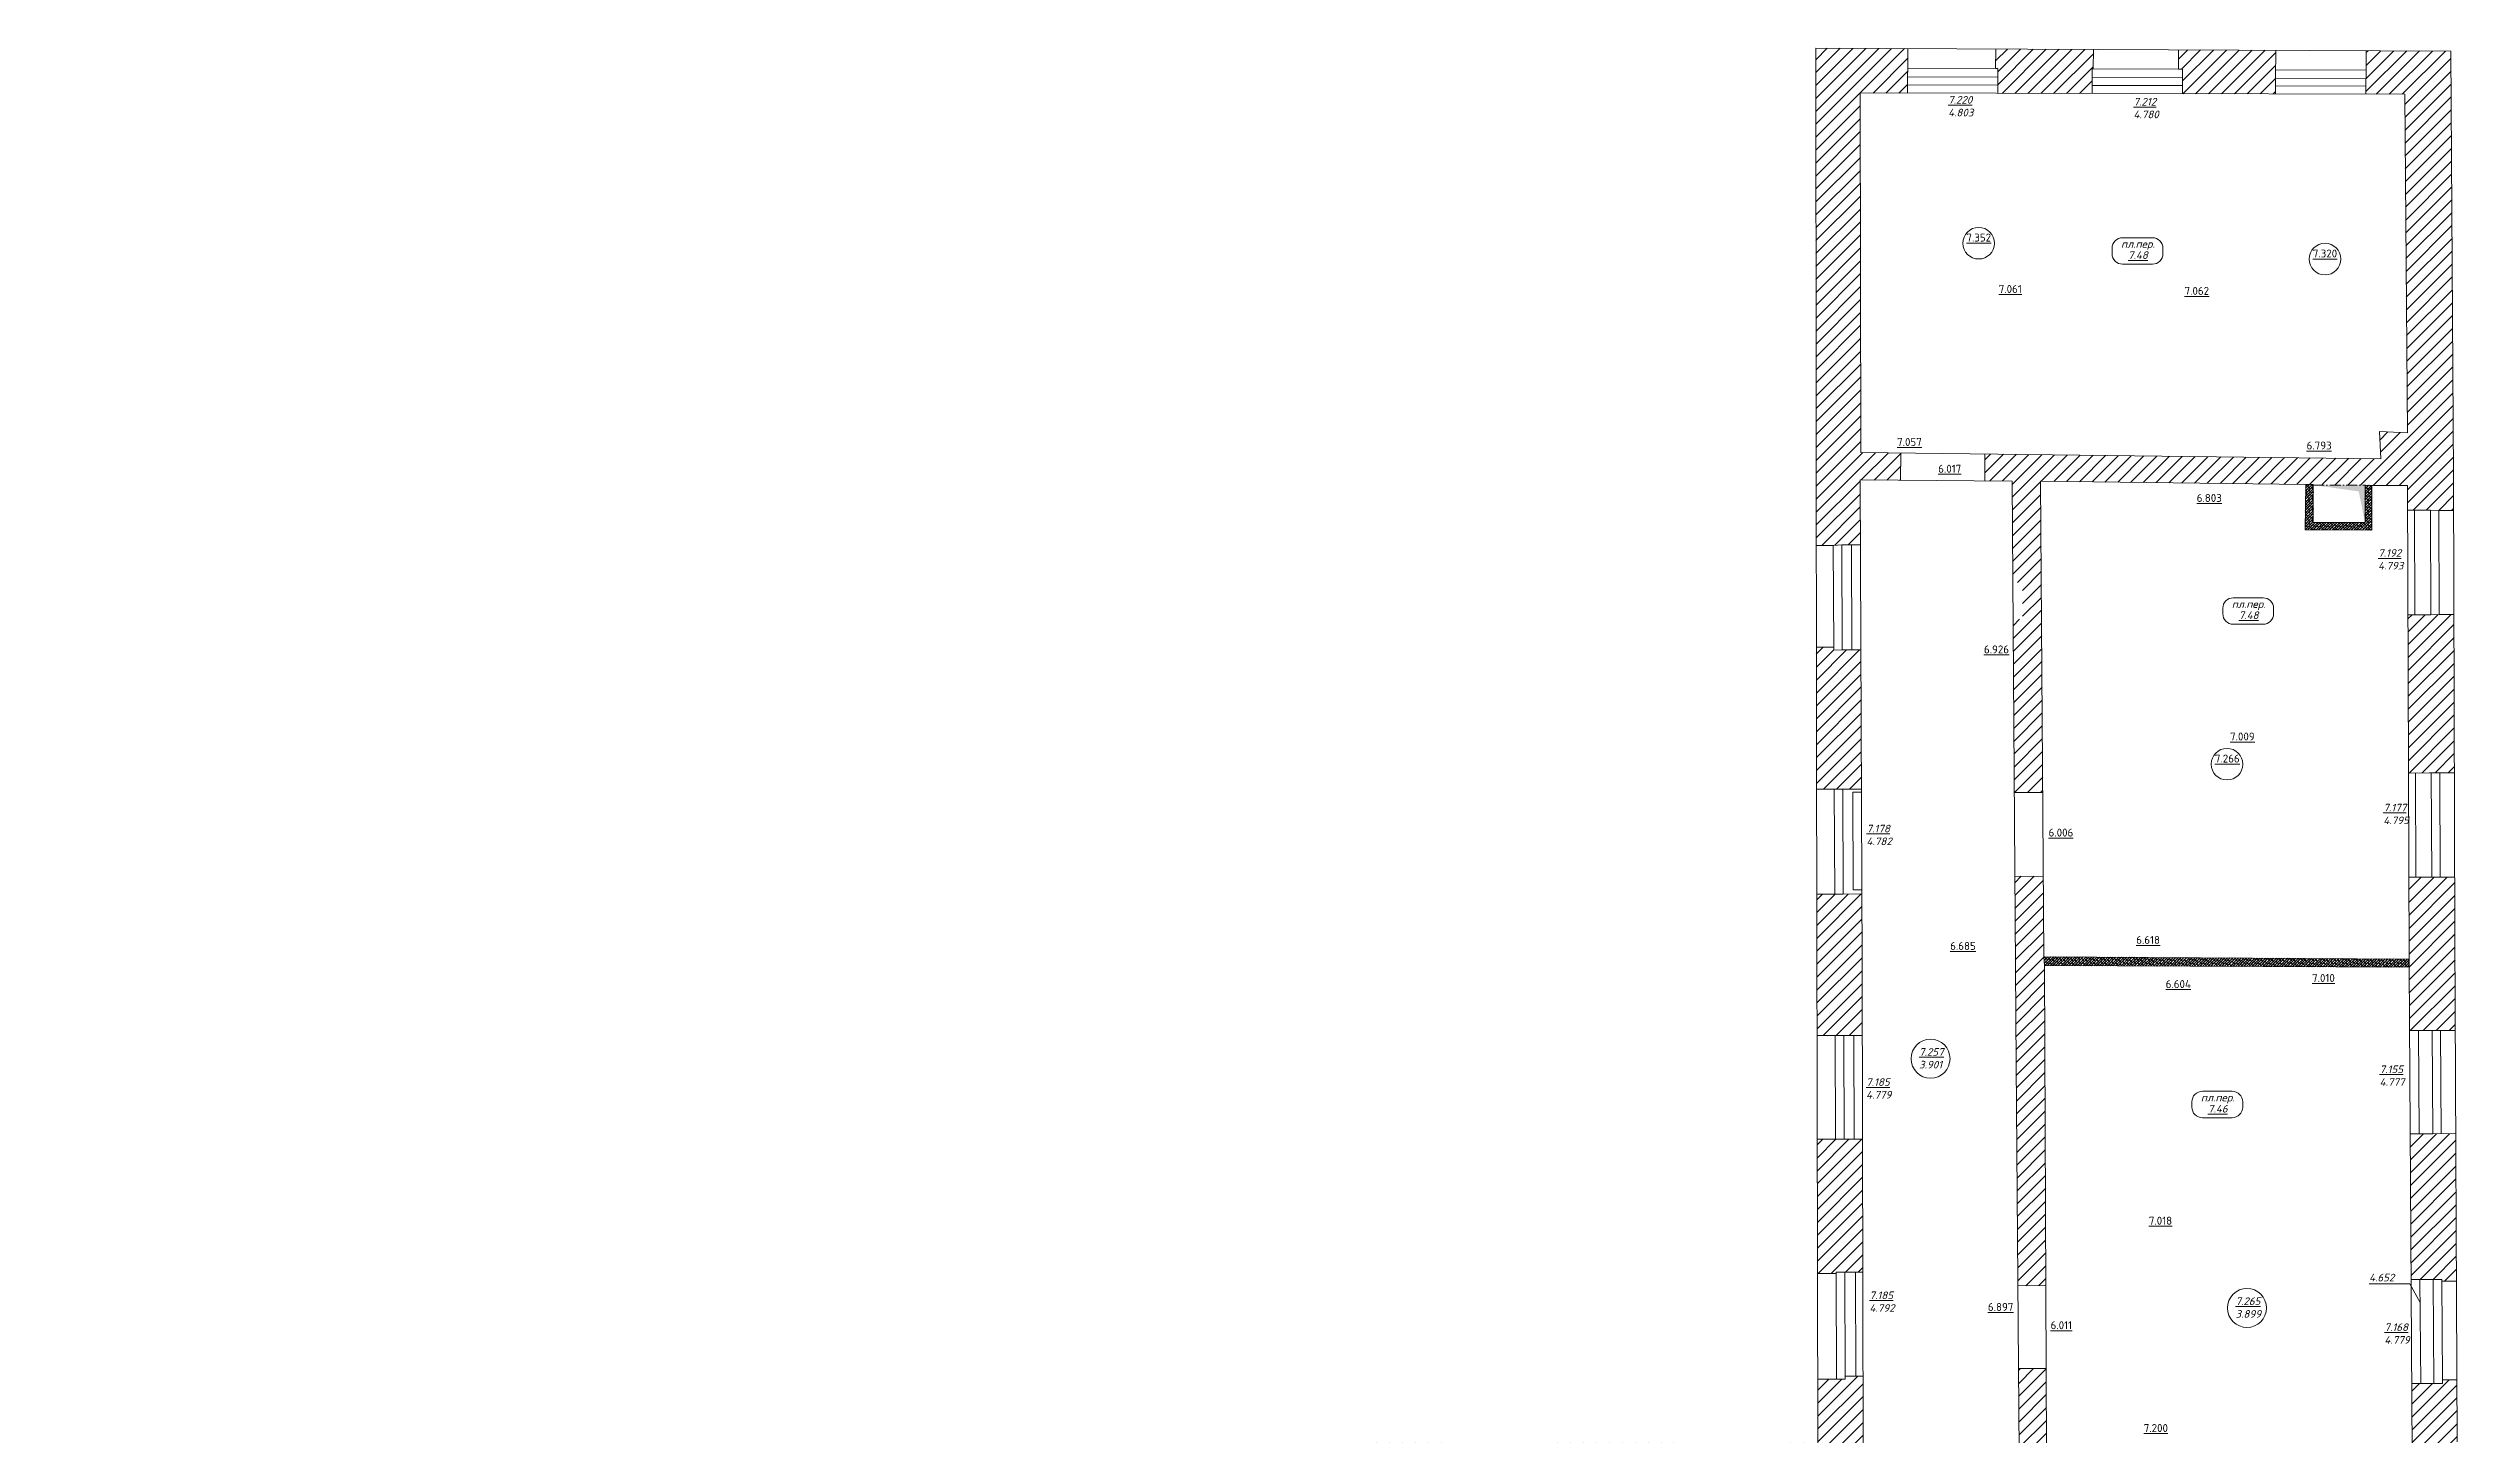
# Model space of a CAD drawing. Header units: millimetres. Extents: x 907727 to 970635, y 1625749 to 1672009.
# Drawn here: x 931089 to 970635, y 1649275 to 1672009 of the extents above; entities that cross this region are included whole.
import ezdxf

# ---------------------------------------------------------------- set-up
doc = ezdxf.new("R2010")
doc.units = ezdxf.units.MM
doc.linetypes.add('ACAD_ISO10W100', pattern=[18, 12, -3, 0, -3])
for name, color, linetype in [('Контур', 7, 'Continuous'), ('Отметки', 7, 'Continuous'), ('Рама', 121, 'Continuous'), ('Штриховка', 252, 'Continuous')]:
    doc.layers.add(name, color=color, linetype=linetype)
doc.styles.add('CIFRY', font='ROMANT.shx', dxfattribs={"oblique": 15, "height": 125})
doc.styles.add('ISOCPEUR', font='isocpeur.ttf', dxfattribs={"width": 0.95})
doc.dimstyles.new('GENPLAN_isoc', dxfattribs={"dimscale": 0.1, "dimtxt": 1.3, "dimasz": 0.3, "dimexe": 0.4, "dimexo": 0, "dimgap": 0.4, "dimtad": 1, "dimdec": 0, "dimlfac": 1000, "dimzin": 0, "dimtxsty": 'ISOCPEUR', "dimblk1": 'OBLIQUE', "dimblk2": 'OBLIQUE', "dimsah": 1, "dimcen": -1, "dimaunit": 1, "dimadec": 3, "dimazin": 0, "dimtfac": 0.75, "dimtdec": 0, "dimtix": 1, "dimtmove": 1, "dimatfit": 3, "dimldrblk": 'NONE', "dimfxl": 1, "dimtvp": 0.6, "dimarcsym": 0})

# ---------------------------------------------------------------- blocks, each defined once
blk = doc.blocks.new('_Oblique')
at = {"color": 0, "linetype": 'ByBlock', "lineweight": -2}
blk.add_line((-0.5, -0.5), (0.5, 0.5), dxfattribs=at)
blk = doc.blocks.new('2этаж')
at = {"lineweight": 5, "ltscale": 0.03, "true_color": 0xed1f24, "transparency": 33554610}
h = blk.add_hatch(dxfattribs=at)
h.set_pattern_fill('ANSI38', color=240, scale=10)
h.paths.add_polyline_path([(967153, 1663821), (967153, 1663198), (968002, 1663198), (968002, 1663812), (968115, 1663806), (968111, 1663074), (967018, 1663078), (967029, 1663823)])
h = blk.add_hatch(dxfattribs=at)
h.set_pattern_fill('ANSI38', color=240, scale=10)
h.paths.add_polyline_path([(962736, 1656078), (968725, 1656039), (968725, 1655907), (962746, 1655934)])
at = {"layer": 'Штриховка', "lineweight": 5, "ltscale": 0.03}
h = blk.add_hatch(dxfattribs=at)
h.set_pattern_fill('_USER', color=256, scale=150, angle=45, pattern_type=0)
h.set_pattern_definition([(45, (-1078.65, -1034.77), (-106.066017, 106.066017), [])])
h.paths.add_polyline_path([(939000, 1636113), (937333, 1636117), (932016, 1636128), (932016, 1635685), (932711, 1635683), (933075, 1635681), (938179, 1635670), (938322, 1635668), (938999, 1635668)])
h.paths.add_polyline_path([(938909, 1629794), (938319, 1629795), (938182, 1629787), (937526, 1629789), (937524, 1629024), (937930, 1629023), (937930, 1628898), (938463, 1628897), (938463, 1629021), (938907, 1629020)])
h.paths.add_polyline_path([(962746, 1655934), (962736, 1656078), (962727, 1657400), (962258, 1657396), (962279, 1654317), (962310, 1650683), (962768, 1650687)])
h.paths.add_polyline_path([(969476, 1656429), (969473, 1657383), (969095, 1657382), (969095, 1657382), (968721, 1657380), (968725, 1656039), (968725, 1655907), (968732, 1654867), (969102, 1654869), (969482, 1654871)])
h.paths.add_polyline_path([(962925, 1644401), (962492, 1644401), (962494, 1640015), (961958, 1640014), (961940, 1639565), (962746, 1639572), (962759, 1638395), (962918, 1638397), (962914, 1638830), (962914, 1638970), (963151, 1638972), (963144, 1639714), (962928, 1639714)])
h.paths.add_polyline_path([(969542, 1639412), (969161, 1639411), (968789, 1639410), (968790, 1638996), (968785, 1638863), (968789, 1638355), (969071, 1638357), (969211, 1638358), (969211, 1638328), (969546, 1638329)])
h.paths.add_polyline_path([(947564, 1636091), (940542, 1636109), (940541, 1635667), (941055, 1635667), (941055, 1635547), (941529, 1635549), (941529, 1635663), (946747, 1635653), (946887, 1635651), (947564, 1635650)])
h.paths.add_polyline_path([(947210, 1629457), (947210, 1629773), (946898, 1629774), (946758, 1629774), (946202, 1629776), (946201, 1629458), (946201, 1629318), (946169, 1629318), (946169, 1629009), (946464, 1629009), (946464, 1628873), (946984, 1628873), (946984, 1629009), (947245, 1629009), (947245, 1629317), (947209, 1629317)])
h.paths.add_polyline_path([(930488, 1636132), (923631, 1636147), (923630, 1635706), (928167, 1635695), (928302, 1635700), (929695, 1635700), (929728, 1635700), (929872, 1635690), (930487, 1635689)])
h.paths.add_polyline_path([(930294, 1629343), (930296, 1629483), (930297, 1629806), (929885, 1629807), (929739, 1629809), (929249, 1629809), (929249, 1629497), (929249, 1629357), (929228, 1629357), (929227, 1629035), (929495, 1629035), (929495, 1628916), (930010, 1628915), (930011, 1629034), (930293, 1629034)])
h.paths.add_polyline_path([(907548, 1639212), (907552, 1639366), (907552, 1639451), (907387, 1639450), (907387, 1639527), (907189, 1639526), (907189, 1639498), (907049, 1639497), (906797, 1639495), (906804, 1638462), (907047, 1638464), (907047, 1638523), (907187, 1638523), (907548, 1638523)])
h.paths.add_polyline_path([(913886, 1644389), (913458, 1644385), (913487, 1639389), (913513, 1639235), (913510, 1638733), (913645, 1638732), (913647, 1639280), (913933, 1639278), (913923, 1639546), (913926, 1639707)])
h.paths.add_polyline_path([(907413, 1656864), (907401, 1657063), (907401, 1657115), (907148, 1657115), (907008, 1657115), (907008, 1657146), (906680, 1657147), (906679, 1655622), (906675, 1654748), (906972, 1654746), (906972, 1654796), (907112, 1654796), (907406, 1654795)])
h.paths.add_polyline_path([(913863, 1661214), (913418, 1661212), (913427, 1657156), (913428, 1656073), (913433, 1650726), (913896, 1650726), (913893, 1655295)])
h.paths.add_polyline_path([(963254, 1633674), (962794, 1633671), (962504, 1633669), (962511, 1632683), (962807, 1632685), (962947, 1632686), (962947, 1632652), (963260, 1632654)], flags=17)
h.paths.add_polyline_path([(963264, 1631863), (962953, 1631861), (962953, 1631852), (962813, 1631851), (962517, 1631849), (962525, 1630819), (962830, 1630821), (962830, 1630845), (962970, 1630846), (963269, 1630847)], flags=17)
h.paths.add_polyline_path([(963274, 1630029), (962976, 1630028), (962836, 1630026), (962530, 1630024), (962538, 1629003), (962820, 1629005), (963279, 1629008)], flags=17)
h.paths.add_polyline_path([(955669, 1635373), (955671, 1635716), (955675, 1636073), (955224, 1636072), (949100, 1636088), (949099, 1635648), (954090, 1635641), (955251, 1635641), (955248, 1635165), (955266, 1629753), (954618, 1629754), (954617, 1629468), (954617, 1629328), (954596, 1629328), (954596, 1629015), (954858, 1629015), (954858, 1628881), (954983, 1628883), (954999, 1627917), (954867, 1627915), (954876, 1627392), (955008, 1627394), (955015, 1627021), (956954, 1627008), (956953, 1626902), (957097, 1626901), (957097, 1627007), (961181, 1626978), (961181, 1626903), (961316, 1626902), (961316, 1626978), (963291, 1626964), (963289, 1627331), (963433, 1627332), (963430, 1627874), (963286, 1627873), (963284, 1628198), (962966, 1628197), (962966, 1628175), (962826, 1628174), (962544, 1628172), (962547, 1627710), (955724, 1627758)])
h.paths.add_polyline_path([(952808, 1629473), (952809, 1629759), (951798, 1629762), (951797, 1629480), (951808, 1629308), (951808, 1629013), (952827, 1629013), (952826, 1629333), (952808, 1629333)], flags=17)
h.paths.add_polyline_path([(950023, 1629766), (949010, 1629769), (949009, 1629452), (949009, 1629312), (948983, 1629312), (948983, 1629011), (950022, 1629011), (950022, 1629452)])
h.paths.add_polyline_path([(944379, 1629780), (943353, 1629783), (943353, 1629462), (943352, 1629322), (943332, 1629007), (943435, 1629006), (944420, 1629007), (944420, 1629322), (944378, 1629322), (944378, 1629462)])
h.paths.add_polyline_path([(941567, 1629787), (940344, 1629790), (940342, 1629016), (941566, 1629012), (941567, 1629326), (941566, 1629326), (941566, 1629466)])
h.paths.add_polyline_path([(936156, 1629792), (934900, 1629795), (934899, 1629487), (934895, 1629347), (934895, 1629030), (935901, 1629029), (936154, 1629028)])
h.paths.add_polyline_path([(933109, 1629491), (933110, 1629799), (932082, 1629802), (932081, 1629479), (932087, 1629339), (932087, 1629032), (933100, 1629031), (933100, 1629351)])
h.paths.add_polyline_path([(927447, 1629357), (927444, 1629497), (927444, 1629808), (926406, 1629808), (926406, 1629496), (926403, 1629356), (926403, 1629038), (927012, 1629037), (927447, 1629037)])
h.paths.add_polyline_path([(924619, 1629807), (923625, 1629807), (923625, 1629524), (923625, 1629384), (923602, 1629384), (923601, 1629041), (924629, 1629040), (924630, 1629355), (924619, 1629355), (924619, 1629495)])
h.paths.add_polyline_path([(921615, 1629044), (921831, 1629043), (921831, 1629384), (921820, 1629384), (921820, 1629524), (921820, 1629806), (921335, 1629806), (921302, 1635712), (922104, 1635710), (922105, 1636150), (921302, 1636152), (921302, 1636268), (920872, 1636266), (920884, 1634582), (920888, 1634240), (920875, 1627864), (920336, 1627863), (920336, 1627716), (918545, 1627714), (918545, 1627861), (914019, 1627856), (914013, 1628264), (913879, 1628262), (913690, 1628284), (913550, 1628281), (913549, 1628330), (913244, 1628327), (913247, 1628019), (913128, 1628017), (913133, 1627507), (913252, 1627508), (913255, 1627132), (915275, 1627133), (915276, 1627019), (915409, 1627019), (915409, 1627133), (919471, 1627134), (919471, 1627015), (919606, 1627015), (919606, 1627134), (921601, 1627134), (921604, 1627502), (921728, 1627501), (921732, 1628011), (921608, 1628012)])
h.paths.add_polyline_path([(913985, 1630101), (913817, 1630099), (913816, 1630167), (913675, 1630165), (913535, 1630163), (913535, 1630182), (913226, 1630179), (913236, 1629133), (913537, 1629136), (913536, 1629179), (913676, 1629181), (913865, 1629184), (913865, 1629207), (913999, 1629209)], flags=17)
h.paths.add_polyline_path([(913957, 1632014), (913649, 1632009), (913509, 1632005), (913209, 1632002), (913218, 1630988), (913523, 1630991), (913522, 1631022), (913662, 1631024), (913804, 1631026), (913803, 1631035), (913971, 1631037)], flags=17)
h.paths.add_polyline_path([(913930, 1633799), (913790, 1633797), (913630, 1633829), (913490, 1633827), (913490, 1633832), (913191, 1633829), (913201, 1632806), (913497, 1632809), (913496, 1632833), (913636, 1632836), (913770, 1632838), (913769, 1632899), (913943, 1632902)], flags=17)
h.paths.add_polyline_path([(913920, 1635955), (913925, 1636385), (913636, 1636381), (913640, 1637365), (913504, 1637365), (913499, 1636088), (907546, 1636163), (907546, 1636712), (907186, 1636712), (907046, 1636712), (907046, 1636739), (906814, 1636738), (906822, 1635415), (907208, 1635412), (907207, 1635294), (907707, 1635290), (907708, 1635407), (913044, 1635359), (913049, 1634887), (913181, 1634888), (913184, 1634635), (913478, 1634638), (913478, 1634653), (913618, 1634655), (913777, 1634658), (913776, 1634726), (913916, 1634728), (913909, 1635194)])
h.paths.add_polyline_path([(907542, 1641286), (907380, 1641285), (907380, 1641344), (907162, 1641343), (907162, 1641339), (907022, 1641338), (906786, 1641337), (906792, 1640326), (907045, 1640328), (907185, 1640337), (907382, 1640338), (907382, 1640479), (907547, 1640480)])
h.paths.add_polyline_path([(907533, 1643106), (907372, 1643106), (907372, 1643191), (907162, 1643190), (907022, 1643196), (906777, 1643195), (906778, 1642648), (906781, 1642152), (907018, 1642153), (907018, 1642175), (907158, 1642176), (907375, 1642177), (907375, 1642289), (907537, 1642290)])
h.paths.add_polyline_path([(907523, 1645043), (907135, 1645041), (906995, 1645040), (906995, 1645095), (906774, 1645094), (906776, 1644013), (907018, 1644014), (907158, 1644014), (907368, 1644015), (907367, 1644140), (907527, 1644141)])
h.paths.add_polyline_path([(907419, 1661187), (907140, 1661187), (907000, 1661187), (907000, 1661215), (906684, 1661215), (906682, 1658788), (907008, 1658787), (907008, 1658876), (907148, 1658876), (907417, 1658876), (907419, 1659103)])
h.paths.add_polyline_path([(907398, 1652687), (907399, 1653061), (907106, 1653062), (906966, 1653063), (906966, 1653096), (906669, 1653097), (906660, 1650795), (906969, 1650794), (906969, 1650834), (907109, 1650834), (907250, 1650833), (907250, 1650844), (907392, 1650844)])
h.paths.add_polyline_path([(914136, 1647991), (913898, 1647993), (913897, 1649397), (913434, 1649397), (913435, 1647998), (910417, 1648009), (910032, 1648008), (907382, 1648006), (907386, 1649069), (907245, 1649069), (907103, 1649106), (906963, 1649106), (906964, 1649154), (906653, 1649155), (906648, 1647974), (906770, 1647973), (906772, 1646816), (906986, 1646817), (906985, 1646858), (907125, 1646859), (907513, 1646861), (907510, 1647405), (913343, 1647396), (913343, 1647394), (913439, 1647394), (913439, 1647110), (913304, 1647110), (913304, 1647054), (913442, 1647054), (913450, 1645741), (913875, 1645743), (913861, 1647403), (914132, 1647402)])
h.paths.add_polyline_path([(917863, 1648112), (917285, 1648113), (917279, 1649108), (916983, 1649106), (916983, 1649083), (916843, 1649083), (916557, 1649082), (916560, 1647976), (916172, 1647978), (916170, 1647395), (916454, 1647394), (916482, 1642520), (916486, 1641793), (916499, 1639726), (916500, 1639563), (917936, 1639573), (917935, 1639725), (917413, 1639721), (917411, 1639999), (916933, 1639996), (916930, 1640512), (916926, 1641076), (916885, 1647386), (917837, 1647386), (917837, 1647668), (917837, 1647808), (917862, 1647808)])
h.paths.add_polyline_path([(917255, 1653126), (916954, 1653124), (916954, 1653100), (916814, 1653099), (916544, 1653098), (916547, 1652478), (916552, 1650858), (916838, 1650859), (916978, 1650859), (916978, 1650808), (917269, 1650809)])
h.paths.add_polyline_path([(917237, 1657130), (916934, 1657129), (916934, 1657105), (916794, 1657104), (916522, 1657103), (916534, 1654847), (916805, 1654848), (916945, 1654849), (916945, 1654802), (917245, 1654804), (917239, 1655802)])
h.paths.add_polyline_path([(921524, 1647815), (921567, 1647814), (921567, 1648107), (919533, 1648109), (919532, 1647808), (919580, 1647808), (919580, 1647668), (919580, 1647385), (920507, 1647385), (920521, 1640019), (920098, 1640016), (920100, 1639739), (919639, 1639736), (919640, 1639584), (920859, 1639593), (920859, 1639456), (921268, 1639456), (921269, 1639585), (921451, 1639585), (921452, 1640022), (920956, 1640022), (920957, 1641132), (922552, 1641132), (922559, 1640020), (922247, 1640021), (922246, 1639585), (922829, 1639586), (922829, 1640053), (922565, 1640053), (922556, 1641136), (920956, 1641137), (920954, 1642800), (920953, 1642977), (920954, 1644346), (920953, 1644717), (920941, 1647364), (921523, 1647363), (921524, 1647675)])
h.paths.add_polyline_path([(924626, 1648102), (923290, 1648104), (923289, 1647811), (923331, 1647811), (923330, 1647671), (923330, 1647360), (923893, 1647359), (923887, 1644733), (923892, 1644531), (923893, 1641956), (924054, 1641956), (924054, 1641850), (924243, 1641850), (924383, 1641850), (924383, 1641797), (924659, 1641799)])
h.paths.add_polyline_path([(927419, 1640493), (927456, 1640493), (927456, 1640788), (924664, 1640788), (924663, 1641040), (924383, 1641039), (924383, 1640991), (924243, 1640991), (924054, 1640991), (924054, 1640940), (923893, 1640940), (923893, 1640058), (923675, 1640057), (923675, 1639586), (924365, 1639586), (924365, 1640046), (927419, 1640046), (927419, 1640353)])
h.paths.add_polyline_path([(930293, 1640788), (929210, 1640788), (929210, 1640493), (929225, 1640353), (929225, 1640046), (930216, 1640046), (930216, 1640348), (930216, 1640488), (930293, 1640488)])
h.paths.add_polyline_path([(933045, 1640471), (933070, 1640470), (933070, 1640788), (931974, 1640788), (931974, 1640488), (932035, 1640488), (932035, 1640348), (932035, 1640046), (932567, 1640046), (933044, 1640044), (933045, 1640331)])
h.paths.add_polyline_path([(935864, 1640479), (935864, 1640788), (934807, 1640788), (934807, 1640464), (934851, 1640464), (934851, 1640324), (934850, 1640038), (935856, 1640035), (935857, 1640339)])
h.paths.add_polyline_path([(938704, 1640785), (937992, 1640788), (937617, 1640788), (937617, 1640473), (937659, 1640473), (937659, 1640333), (937658, 1640028), (938672, 1640025), (938673, 1640345), (938673, 1640485), (938703, 1640485)])
h.paths.add_polyline_path([(941487, 1640473), (941513, 1640473), (941514, 1640775), (940433, 1640779), (940432, 1640479), (940478, 1640479), (940478, 1640339), (940477, 1640019), (940930, 1640017), (941487, 1640017), (941487, 1640333)])
h.paths.add_polyline_path([(944298, 1640765), (943277, 1640768), (943276, 1640473), (943282, 1640473), (943282, 1640333), (943282, 1640016), (944285, 1640015), (944285, 1640328), (944285, 1640468), (944297, 1640468)])
h.paths.add_polyline_path([(947104, 1640471), (947125, 1640471), (947126, 1640754), (946057, 1640758), (946056, 1640467), (946085, 1640467), (946085, 1640327), (946085, 1640015), (947104, 1640014), (947104, 1640331)])
h.paths.add_polyline_path([(952444, 1640939), (952118, 1640934), (951978, 1640932), (951977, 1640984), (951693, 1640981), (951696, 1640737), (948874, 1640748), (948873, 1640470), (948894, 1640470), (948894, 1640330), (948894, 1640013), (951684, 1640012), (951679, 1639485), (952770, 1639493), (952772, 1639944), (952459, 1639945)])
h.paths.add_polyline_path([(952403, 1643564), (952427, 1643742), (952420, 1645745), (952275, 1645744), (952271, 1646958), (952415, 1646958), (952413, 1647335), (952959, 1647339), (952956, 1647652), (952955, 1647792), (952992, 1647792), (952992, 1648103), (951620, 1648104), (951685, 1641788), (951964, 1641791), (951964, 1641796), (952104, 1641798), (952430, 1641803)])
h.paths.add_polyline_path([(960222, 1647947), (959775, 1647947), (959772, 1649203), (959476, 1649202), (959476, 1649152), (959336, 1649151), (959029, 1649151), (959031, 1648099), (958549, 1648100), (958549, 1647796), (958616, 1647795), (958615, 1647655), (958614, 1647361), (959456, 1647357), (959446, 1641238), (959445, 1640721), (959444, 1640266), (959326, 1640266), (959341, 1639981), (959054, 1639980), (959056, 1639707), (958311, 1639703), (958312, 1639537), (960250, 1639552), (960245, 1639984), (959870, 1639983), (959879, 1641708), (959885, 1643020), (959908, 1647374), (960222, 1647371)])
h.paths.add_polyline_path([(969512, 1648123), (969508, 1649142), (969273, 1649141), (969273, 1649082), (969133, 1649081), (968770, 1649078), (968777, 1647947), (962780, 1647965), (962774, 1649329), (962321, 1649325), (962333, 1647948), (962234, 1647948), (962234, 1647357), (962490, 1647355), (962491, 1645773), (962924, 1645773), (962923, 1647206), (962921, 1647206), (962921, 1647362), (963262, 1647362), (963262, 1647362), (967057, 1647345), (968764, 1647346), (968768, 1646772), (968768, 1646737), (969151, 1646738), (969517, 1646739)])
h.paths.add_polyline_path([(959761, 1653086), (959020, 1653084), (959025, 1650885), (959332, 1650886), (959331, 1650906), (959471, 1650906), (959767, 1650907)])
h.paths.add_polyline_path([(959749, 1657107), (959446, 1657106), (959011, 1657105), (959016, 1654784), (959757, 1654786), (959754, 1655954)])
h.paths.add_polyline_path([(959733, 1661109), (959429, 1661108), (959289, 1661107), (959289, 1661151), (959004, 1661151), (959006, 1659479), (959007, 1658823), (959439, 1658824), (959742, 1658825)])
h.paths.add_polyline_path([(959724, 1670240), (960497, 1670238), (960498, 1670506), (960502, 1670646), (960503, 1670967), (958995, 1670974), (959003, 1662822), (959282, 1662822), (959422, 1662832), (959726, 1662833), (959721, 1663895), (960385, 1663891), (960388, 1664337), (959735, 1664345)])
h.paths.add_polyline_path([(963547, 1670954), (961946, 1670961), (961944, 1670642), (961980, 1670642), (961980, 1670502), (961979, 1670234), (963527, 1670231), (963528, 1670497), (963528, 1670637), (963546, 1670637)])
h.paths.add_polyline_path([(966537, 1670940), (964945, 1670947), (964944, 1670633), (965010, 1670633), (965010, 1670493), (965009, 1670227), (966535, 1670224), (966535, 1670477)])
h.paths.add_polyline_path([(969410, 1670927), (968021, 1670933), (968019, 1670614), (968019, 1670474), (968017, 1670220), (968653, 1670219), (968696, 1664667), (968237, 1664689), (968261, 1664242), (961770, 1664320), (961767, 1663881), (962214, 1663878), (962226, 1662214), (962382, 1662215), (962386, 1661613), (962230, 1661612), (962249, 1658769), (962718, 1658772), (962682, 1663873), (967029, 1663823), (968115, 1663806), (968699, 1663803), (968700, 1663398), (969074, 1663400), (969214, 1663394), (969455, 1663394), (969453, 1663965)])
h.paths.add_polyline_path([(969467, 1659095), (969089, 1659094), (969089, 1659091), (968715, 1659090), (968706, 1661685), (969080, 1661686), (969220, 1661688), (969460, 1661689)])
h.paths.add_polyline_path([(969490, 1653177), (969113, 1653175), (968743, 1653173), (968758, 1650785), (969122, 1650787), (969262, 1650788), (969262, 1650759), (969501, 1650760)])
h.paths.add_polyline_path([(969523, 1644984), (969156, 1644983), (968773, 1644982), (968776, 1643889), (969152, 1643890), (969527, 1643891)])
h.paths.add_polyline_path([(969530, 1643084), (969154, 1643083), (968779, 1643082), (968782, 1642066), (969168, 1642067), (969533, 1642068)])
h.paths.add_polyline_path([(969536, 1641236), (969170, 1641235), (968784, 1641234), (968787, 1640175), (969159, 1640176), (969540, 1640177)])
h.paths.add_polyline_path([(969552, 1636587), (969224, 1636586), (969084, 1636585), (968802, 1636583), (968805, 1636129), (963379, 1636104), (962942, 1636104), (962934, 1636540), (962929, 1637060), (962773, 1637059), (962784, 1636104), (962486, 1636102), (962498, 1634500), (962788, 1634502), (963249, 1634505), (963248, 1634755), (963369, 1634756), (963366, 1635279), (963245, 1635279), (963245, 1635355), (968675, 1635387), (968676, 1635249), (969201, 1635252), (969200, 1635390), (969556, 1635392)])
h.paths.add_polyline_path([(908252, 1670921), (906707, 1670930), (906686, 1663368), (906686, 1662830), (907000, 1662830), (907000, 1662925), (907140, 1662925), (907418, 1662925), (907418, 1663818), (913144, 1663791), (913144, 1663614), (913412, 1663629), (913415, 1662579), (913856, 1662581), (913850, 1663761), (914113, 1663761), (914114, 1664237), (908298, 1664253), (907434, 1664251), (907433, 1664899), (907451, 1670230), (908244, 1670221), (908247, 1670498), (908250, 1670638)])
h.paths.add_polyline_path([(911238, 1670591), (911274, 1670591), (911276, 1670902), (909680, 1670912), (909678, 1670621), (909736, 1670620), (909734, 1670480), (909731, 1670203), (910192, 1670197), (910336, 1670196), (911235, 1670189), (911237, 1670451)], flags=17)
h.paths.add_polyline_path([(914275, 1670876), (912895, 1670892), (912675, 1670893), (912673, 1670579), (912749, 1670579), (912748, 1670439), (912746, 1670176), (914257, 1670163), (914259, 1670431), (914272, 1670571)])
h.paths.add_polyline_path([(917180, 1670844), (915689, 1670861), (915686, 1670559), (915734, 1670559), (915733, 1670419), (915731, 1670151), (916471, 1670145), (916478, 1666994), (916476, 1666864), (916483, 1664431), (916104, 1664430), (916104, 1664232), (915541, 1664233), (915542, 1663765), (916493, 1663768), (916495, 1662890), (916778, 1662891), (916918, 1662891), (916918, 1662849), (917218, 1662852), (917187, 1666884)])
h.paths.add_polyline_path([(917233, 1660954), (917231, 1661152), (916924, 1661150), (916924, 1661152), (916784, 1661152), (916501, 1661151), (916502, 1660754), (916512, 1658837), (916785, 1658838), (916925, 1658839), (916925, 1658807), (917235, 1658808)])
h.paths.add_polyline_path([(956152, 1639964), (955862, 1639962), (955813, 1645502), (955838, 1645502), (955829, 1647374), (956614, 1647370), (956616, 1647805), (956685, 1647804), (956685, 1648101), (954625, 1648102), (954624, 1647806), (954642, 1647806), (954646, 1647354), (955354, 1647360), (955383, 1643736), (955392, 1643085), (955396, 1641084), (955389, 1639944), (953716, 1639940), (953608, 1639940), (953611, 1639500), (956629, 1639524), (956628, 1639693), (956154, 1639691)])
at = {"lineweight": 5, "ltscale": 0.03}
blk.add_lwpolyline([(967153, 1663821), (967153, 1663198), (968002, 1663198), (968002, 1663812), (968115, 1663806), (968111, 1663074), (967018, 1663078), (967029, 1663823), (967153, 1663821)], dxfattribs=at)
blk.add_lwpolyline([(962736, 1656078), (968725, 1656039), (968725, 1655907), (962746, 1655934)], close=True, dxfattribs=at)
at = {"layer": 'Контур', "lineweight": 5, "ltscale": 15}
for p, q in [((959006, 1659479), (958995, 1670974)), ((958995, 1670974), (969410, 1670927)), ((960503, 1670967), (960502, 1670646)), ((961946, 1670961), (961944, 1670642)), ((963547, 1670954), (963546, 1670637)), ((964945, 1670947), (964944, 1670633)), ((966537, 1670940), (966535, 1670477)), ((968021, 1670933), (968019, 1670614)), ((969410, 1670927), (969453, 1663965)), ((960497, 1670238), (960498, 1670506)), ((960498, 1670506), (960502, 1670646)), ((961980, 1670642), (961944, 1670642)), ((961979, 1670234), (961980, 1670502)), ((961980, 1670502), (961980, 1670642)), ((963527, 1670231), (963528, 1670497)), ((963528, 1670497), (963528, 1670637)), ((963528, 1670637), (963546, 1670637)), ((965010, 1670633), (964944, 1670633)), ((965009, 1670227), (965010, 1670493)), ((965010, 1670493), (965010, 1670633)), ((966535, 1670224), (966535, 1670477)), ((968017, 1670220), (968017, 1670474)), ((968019, 1670474), (968017, 1670474)), ((968019, 1670614), (968019, 1670474)), ((959735, 1664345), (959724, 1670240)), ((959724, 1670240), (968653, 1670219)), ((960497, 1670371), (961979, 1670367)), ((963527, 1670363), (965009, 1670360)), ((966535, 1670356), (968017, 1670353)), ((968653, 1670219), (968696, 1664667)), ((968696, 1664667), (968237, 1664689)), ((968237, 1664689), (968261, 1664242)), ((968261, 1664242), (959735, 1664345)), ((960388, 1664337), (960385, 1663891)), ((961770, 1664320), (961767, 1663881)), ((962214, 1663878), (959721, 1663895)), ((959721, 1663895), (959754, 1655954)), ((962279, 1654317), (962214, 1663878)), ((967029, 1663823), (962682, 1663873)), ((962682, 1663873), (962736, 1656078)), ((967018, 1663078), (967029, 1663823)), ((968111, 1663074), (968115, 1663806)), ((968699, 1663803), (968115, 1663806)), ((968725, 1656039), (968699, 1663803)), ((969453, 1663965), (969476, 1656429)), ((968700, 1663398), (969074, 1663400)), ((968820, 1661686), (968814, 1663399)), ((969214, 1663394), (969074, 1663400)), ((969455, 1663394), (969214, 1663394)), ((968111, 1663074), (967018, 1663078)), ((959003, 1662822), (959282, 1662822)), ((959422, 1662832), (959282, 1662822)), ((959726, 1662833), (959422, 1662832)), ((959579, 1662833), (959586, 1661108)), ((968706, 1661685), (969080, 1661686)), ((969220, 1661688), (969080, 1661686)), ((969460, 1661689), (969220, 1661688)), ((959004, 1661151), (959289, 1661151)), ((959289, 1661107), (959289, 1661151)), ((959429, 1661108), (959289, 1661107)), ((959733, 1661109), (959429, 1661108)), ((959031, 1648099), (959006, 1659479)), ((968715, 1659090), (969089, 1659091)), ((968835, 1657381), (968829, 1659090)), ((969467, 1659095), (969058, 1659094)), ((959007, 1658823), (959439, 1658824)), ((959742, 1658825), (959439, 1658824)), ((959742, 1658778), (959601, 1658777)), ((959608, 1657176), (959601, 1658777)), ((962718, 1658772), (962249, 1658769)), ((962727, 1657400), (962258, 1657396)), ((968721, 1657380), (969095, 1657382)), ((969473, 1657383), (969063, 1657382)), ((959011, 1657105), (959446, 1657106)), ((959749, 1657107), (959446, 1657106)), ((959749, 1657177), (959608, 1657176)), ((969476, 1656429), (969512, 1648123)), ((959754, 1655954), (959775, 1647947)), ((962736, 1656078), (968725, 1656039)), ((962780, 1647965), (962746, 1655934)), ((962746, 1655934), (968725, 1655907)), ((968725, 1655907), (968777, 1647947)), ((959757, 1654786), (959016, 1654784)), ((959619, 1654786), (959623, 1653086)), ((968732, 1654867), (969102, 1654869)), ((968877, 1654868), (968888, 1653174)), ((969482, 1654871), (969102, 1654869)), ((962333, 1647948), (962279, 1654317)), ((959761, 1653086), (959020, 1653084)), ((968743, 1653173), (969113, 1653175)), ((969490, 1653177), (969113, 1653175)), ((959025, 1650885), (959332, 1650886)), ((959471, 1650906), (959331, 1650906)), ((959331, 1650906), (959332, 1650886)), ((959767, 1650907), (959471, 1650906)), ((959645, 1650907), (959650, 1649203)), ((962768, 1650687), (962310, 1650683)), ((968758, 1650785), (969122, 1650787)), ((968903, 1650786), (968915, 1649079)), ((969122, 1650787), (969262, 1650788)), ((969262, 1650788), (969262, 1650759)), ((969501, 1650760), (969262, 1650759)), ((959029, 1649151), (959336, 1649151)), ((959336, 1649151), (959476, 1649152)), ((959772, 1649203), (959476, 1649202)), ((959476, 1649152), (959476, 1649202)), ((962774, 1649329), (962321, 1649325)), ((968770, 1649078), (969133, 1649081)), ((969133, 1649081), (969273, 1649082)), ((969508, 1649142), (969273, 1649141)), ((969273, 1649082), (969273, 1649141))]:
    blk.add_line(p, q, dxfattribs=at)
at = {"layer": 'Контур', "linetype": 'ACAD_ISO10W100', "lineweight": 5, "ltscale": 15}
blk.add_lwpolyline([(967153, 1663812), (968002, 1663812), (968002, 1663198), (967153, 1663198)], close=True, dxfattribs=at)
at = {"layer": 'Отметки', "color": 5, "lineweight": 5, "ltscale": 0.03}
for points in [[(964026, 1667866), (964515, 1667866, -0.414214), (964687, 1667694), (964687, 1667605, -0.414214), (964515, 1667433), (964026, 1667433, -0.414214), (963854, 1667605), (963854, 1667694, -0.414214)], [(965842, 1661963), (966331, 1661963, -0.414214), (966503, 1661791), (966503, 1661702, -0.414214), (966331, 1661530), (965842, 1661530, -0.414214), (965670, 1661702), (965670, 1661791, -0.414214)], [(965335, 1653871), (965824, 1653871, -0.414214), (965996, 1653699), (965996, 1653610, -0.414214), (965824, 1653438), (965335, 1653438, -0.414214), (965163, 1653610), (965163, 1653699, -0.414214)]]:
    blk.add_lwpolyline(points, format="xyb", close=True, dxfattribs=at)
at = {"layer": 'Отметки', "lineweight": 5, "ltscale": 0.03}
for centre, radius in [((961665, 1667777, 7352), 259), ((967346, 1667516, 7320), 259), ((965740, 1659235, 7266), 259), ((960877, 1654406), 320), ((966066, 1650319), 320)]:
    blk.add_circle(centre, radius, dxfattribs=at)
at = {"layer": 'Рама', "color": 1, "lineweight": 5, "ltscale": 0.03}
for p, q in [((961980, 1670502), (960498, 1670506)), ((961944, 1670642), (960502, 1670646)), ((965010, 1670493), (963528, 1670497)), ((964944, 1670633), (963546, 1670637)), ((968017, 1670474), (966535, 1670477)), ((968019, 1670614), (966536, 1670617)), ((969080, 1661686), (969074, 1663400)), ((969220, 1661688), (969214, 1663394)), ((959289, 1661151), (959282, 1662822)), ((959429, 1661108), (959422, 1662832)), ((969095, 1657382), (969089, 1659091)), ((969235, 1657382), (969229, 1659092)), ((959306, 1657105), (959299, 1658824)), ((959446, 1657106), (959439, 1658824)), ((959320, 1653085), (959315, 1654785)), ((959460, 1653085), (959455, 1654785)), ((969113, 1653175), (969102, 1654869)), ((969253, 1653176), (969242, 1654870)), ((959336, 1649151), (959332, 1650886)), ((959476, 1649202), (959471, 1650906)), ((969133, 1649081), (969122, 1650787)), ((969273, 1649141), (969262, 1650759))]:
    blk.add_line(p, q, dxfattribs=at)
at = {"layer": 'Штриховка', "lineweight": 5}
blk.add_solid([(967153, 1663812), (968002, 1663812), (967898, 1663708), (968002, 1663198)], dxfattribs=at)
at = {"layer": 'Отметки', "lineweight": 5, "ltscale": 0.03, "style": 'ISOCPEUR'}
for s, p in [('%%u7.352', (961465, 1667804, 7352)), ('%%u7.320', (967146, 1667543, 7320)), ('%%u6.017', (961003, 1664014, 6017)), ('%%u7.266', (965540, 1659262, 7266)), ('%%u6.006', (962813, 1658048, 6006)), ('%%u6.011', (962846, 1649971, 6011))]:
    blk.add_text(s, height=130, dxfattribs=at).set_placement(p)
at = {"layer": 'Отметки', "color": 140, "lineweight": 5, "ltscale": 0.03, "style": 'ISOCPEUR'}
for s, p in [('%%u7.061', (961996, 1666961, 7061)), ('%%u7.062', (965043, 1666930, 7062)), ('%%u7.009', (965789, 1659624, 7009)), ('%%u7.010', (967134, 1655665, 7010)), ('%%u7.018', (964457, 1651685, 7018)), ('%%u7.200', (964374, 1648285, 7200))]:
    blk.add_text(s, height=130, dxfattribs=at).set_placement(p)
at = {"layer": 'Отметки', "color": 95, "lineweight": 5, "ltscale": 0.03, "style": 'ISOCPEUR'}
for s, p in [('%%u7.057', (960329, 1664453, 7057)), ('%%u6.793', (967044, 1664395, 6793)), ('%%u6.803', (965242, 1663535, 6803)), ('%%u6.926', (961753, 1661052, 6926)), ('%%u6.685', (961199, 1656190, 6685)), ('%%u6.618', (964250, 1656289, 6618)), ('%%u6.604', (964733, 1655565, 6604)), ('%%u6.897', (961818, 1650270, 6897))]:
    blk.add_text(s, height=130, dxfattribs=at).set_placement(p)
at = {"layer": 'Отметки', "lineweight": 0, "ltscale": 0.03, "char_height": 125, "attachment_point": 1, "style": 'CIFRY'}
for s, insert, width in [('\\L7.220\\l\\P4.803', (961165, 1670190), 507), ('\\L7.212\\l\\P4.780', (964205, 1670159), 507), ('\\L7.192\\l\\P4.793', (968216, 1662760), 507), ('\\L7.177\\l\\P4.795', (968302, 1658585), 507), ('\\L7.178\\l\\P4.782', (959827, 1658241), 507), ('\\L7.257\\l\\P{\\C98;3.901}', (960688, 1654579), 494), ('\\L7.155\\l\\P4.777', (968241, 1654295), 507), ('\\L7.185\\l\\P4.779', (959820, 1654085), 507), ('\\L7.185\\l\\P4.792', (959875, 1650589), 507), ('\\L7.265\\l\\P{\\C98;3.899}', (965878, 1650492), 494), ('\\L7.168\\l\\P4.779', (968320, 1650066), 507)]:
    blk.add_mtext(s, dxfattribs=dict(at, insert=insert, width=width))
at = {"layer": 'Отметки', "color": 5, "lineweight": 0, "char_height": 125, "width": 1430.92, "attachment_point": 5, "line_spacing_factor": 0.876923, "style": 'CIFRY'}
for s, insert in [('пл.пер.\\P{\\L7.48}', (964278, 1667673)), ('пл.пер.\\P{\\L7.48}', (966094, 1661769)), ('пл.пер.\\P{\\L7.46}', (965587, 1653677))]:
    blk.add_mtext(s, dxfattribs=dict(at, insert=insert))
at = {"layer": 'Отметки', "lineweight": 0, "ltscale": 0.03, "insert": (968068, 1650755), "char_height": 125, "attachment_point": 7, "style": 'CIFRY', "bg_fill": 3, "box_fill_scale": 1.25, "bg_fill_color": 256, "bg_fill_transparency": 0}
blk.add_mtext('4.652', dxfattribs=at)
at = {"layer": 'Отметки', "lineweight": 5, "ltscale": 0.03, "annotation_type": 0, "has_hookline": 1, "hookline_direction": 1, "text_width": 529}
blk.add_leader([(968906, 1650410), (968737, 1650715), (968637, 1650715)], dimstyle='GENPLAN_isoc', override={"dimasz": 1000, "dimgap": 400}, dxfattribs=at)

msp = doc.modelspace()

# ---------------------------------------------------------------- block references
at = {"lineweight": 5}
msp.add_blockref('2этаж', (1079, 1035), dxfattribs=at)

doc.saveas('drawing.dxf')
